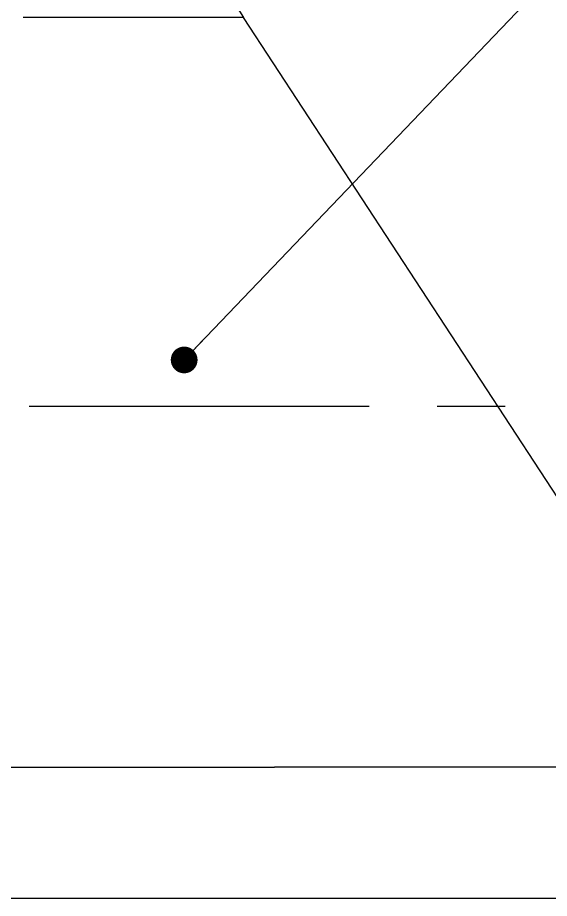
# Model space of a CAD drawing. Header units: millimetres. Extents: x 8 to 586, y 8 to 412.
# Drawn here: x 96.61 to 116.48, y 291.89 to 324.81 of the extents above; entities that cross this region are included whole.
import ezdxf

# ---------------------------------------------------------------- set-up
doc = ezdxf.new("R2010")
doc.units = ezdxf.units.MM
doc.linetypes.add('CENTERX2', pattern=[20.32, 12.7, -2.54, 2.54, -2.54])
for name, color, linetype in [('CENTERLINE', 4, 'CENTERX2'), ('DETAIL', 3, 'Continuous'), ('TEXT', 2, 'Continuous')]:
    doc.layers.add(name, color=color, linetype=linetype)
doc.layers.add('OUTLINE', color=7, linetype='Continuous', lineweight=25)
doc.dimstyles.new('SLDDIMSTYLE15', dxfattribs={"dimtxt": 0.18, "dimasz": 1, "dimexe": 0, "dimexo": 0.0625, "dimgap": 0, "dimtad": 0, "dimtih": 1, "dimtoh": 1, "dimdec": 0, "dimrnd": 1e-09, "dimzin": 0, "dimdsep": 46, "dimtxsty": 'Standard', "dimblk1": 'DOT', "dimblk2": 'DOT', "dimsah": 1, "dimcen": 0.09, "dimadec": 0, "dimazin": 0, "dimtfac": 1, "dimtdec": 0, "dimtofl": 0, "dimtmove": 0, "dimatfit": 3, "dimldrblk": 'DOT', "dimfxl": 0, "dimfrac": 2, "dimtolj": 1, "dimtzin": 0, "dimarcsym": 0})

# ---------------------------------------------------------------- blocks, each defined once
blk = doc.blocks.new('_Dot')
at = {"color": 0, "linetype": 'ByBlock', "lineweight": -2}
blk.add_line((-0.5, 0), (-1, 0), dxfattribs=at)
at = {"color": 0, "linetype": 'ByBlock', "const_width": 0.5}
blk.add_lwpolyline([(-0.25, 0, 1), (0.25, 0, 1)], format="xyb", close=True, dxfattribs=at)

msp = doc.modelspace()

# ---------------------------------------------------------------- linework, layer by layer
at = {"layer": 'CENTERLINE'}
msp.add_line((36.0848, 310.28953), (136.15575, 310.28953), dxfattribs=at)
at = {"layer": 'DETAIL'}
for p, q in [((105.05411, 324.80584), (96.82231, 324.80584)), ((121.42483, 296.78953), (106.21217, 296.78953)), ((121.42483, 291.88973), (50.07483, 291.88973))]:
    msp.add_line(p, q, dxfattribs=at)
msp.add_open_spline([(65.28749, 296.78953), (68.26274, 296.78953), (71.55815, 296.78953), (78.48615, 296.78953), (82.11773, 296.78953), (89.38193, 296.78953), (93.01351, 296.78953), (99.94151, 296.78953), (103.23693, 296.78953), (106.21217, 296.78953)], degree=3, knots=[0, 0, 0, 0, 0.25, 0.25, 0.5, 0.5, 0.75, 0.75, 1, 1, 1, 1], dxfattribs=at)
at = {"layer": 'OUTLINE'}
msp.add_line((119.79449, 302.26208), (105.05411, 324.80584), dxfattribs=at)
msp.add_arc((111.74983, 329.18388), 8, 180, 213.178932, dxfattribs=at)

# ---------------------------------------------------------------- leaders
at = {"layer": 'TEXT'}
msp.add_leader([(102.83411, 312.01255), (116.15229, 325.94629)], dimstyle='SLDDIMSTYLE15', dxfattribs=at)

doc.saveas('drawing.dxf')
